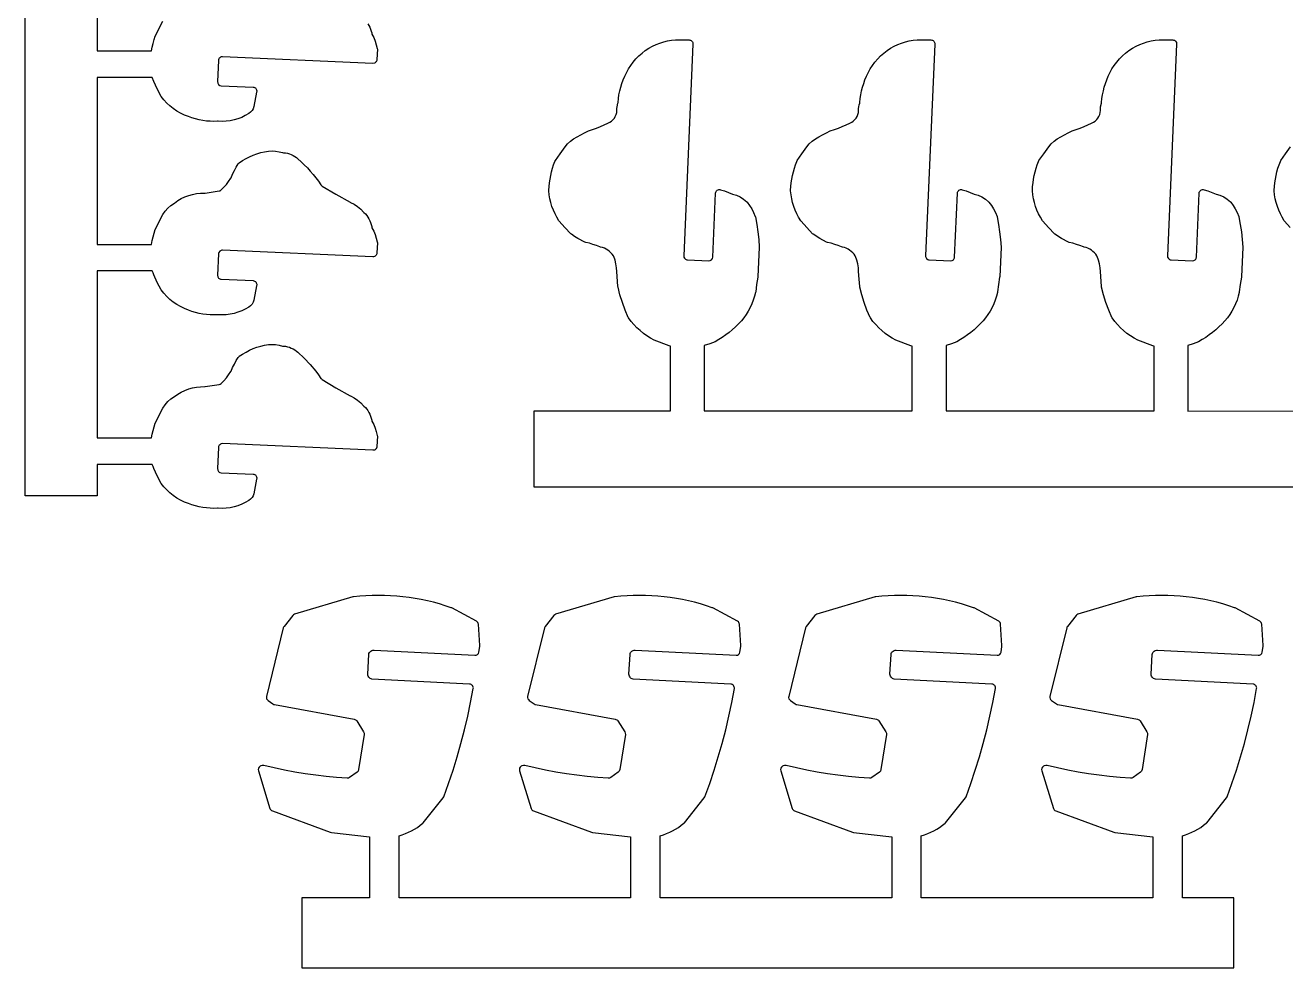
# Model space of a CAD drawing. Header units: millimetres. Extents: x -589 to -2, y 2 to 749.
# Drawn here: x -586.1 to -455.7, y 2.7 to 100.2 of the extents above; entities that cross this region are included whole.
import ezdxf

# ---------------------------------------------------------------- set-up
doc = ezdxf.new("R2010")
doc.units = ezdxf.units.MM
doc.header["$MEASUREMENT"] = 0

msp = doc.modelspace()

# ---------------------------------------------------------------- linework, layer by layer
for points in [[(-550.62, 100.32), (-550.52, 100.14), (-550.42, 99.95), (-550.34, 99.76), (-550.28, 99.56), (-550.23, 99.36), (-550.22, 99.29), (-550.2, 99.23), (-550.02, 98.88), (-549.87, 98.52), (-549.75, 98.15), (-549.65, 97.77), (-549.64, 97.67), (-549.69, 96.61), (-549.7, 96.53), (-549.72, 96.46), (-549.76, 96.39), (-549.82, 96.33), (-549.88, 96.28), (-549.95, 96.25), (-550.11, 96.22), (-565.64, 96.9), (-565.72, 96.9), (-565.8, 96.88), (-565.87, 96.85), (-565.93, 96.8), (-565.99, 96.74), (-566.03, 96.68), (-566.06, 96.6), (-566.07, 96.52), (-566.17, 94.33), (-566.14, 94.17), (-566.11, 94.09), (-566.06, 94.03), (-565.93, 93.94), (-565.78, 93.9), (-562.49, 93.76), (-562.41, 93.75), (-562.33, 93.72), (-562.26, 93.68), (-562.2, 93.62), (-562.16, 93.55), (-562.13, 93.47), (-562.11, 93.39), (-562.12, 93.31), (-562.13, 93.23), (-562.42, 91.75), (-562.48, 91.53), (-562.59, 91.33), (-562.75, 91.16), (-562.93, 91.03), (-563.3, 90.82), (-563.67, 90.64), (-564.06, 90.5), (-564.46, 90.38), (-564.86, 90.29), (-565.27, 90.24), (-565.69, 90.22), (-566.11, 90.23), (-566.16, 90.23), (-566.54, 90.22), (-566.93, 90.23), (-567.31, 90.26), (-567.69, 90.31), (-568.07, 90.38), (-568.44, 90.47), (-568.81, 90.58), (-569.17, 90.71), (-569.59, 90.87), (-569.99, 91.07), (-570.38, 91.29), (-570.74, 91.54), (-571.09, 91.82), (-571.42, 92.12), (-571.72, 92.45), (-571.99, 92.81), (-572.4, 93.57), (-572.76, 94.35), (-572.91, 94.76), (-578.62, 94.76), (-578.62, 77.51), (-572.99, 77.51), (-572.92, 77.9), (-572.84, 78.28), (-572.73, 78.67), (-572.61, 79.05), (-571.83, 80.6), (-571.58, 80.95), (-571.3, 81.26), (-570.98, 81.54), (-570.63, 81.78), (-570.29, 82.03), (-569.92, 82.24), (-569.54, 82.42), (-569.15, 82.57), (-568.75, 82.68), (-568.34, 82.76), (-567.92, 82.8), (-567.49, 82.8), (-567.43, 82.81), (-566.01, 83.03), (-565.89, 83.06), (-565.79, 83.13), (-565.51, 83.41), (-565.25, 83.7), (-565.02, 84.02), (-564.8, 84.35), (-564.77, 84.4), (-564.61, 84.77), (-564.43, 85.14), (-564.23, 85.49), (-564.02, 85.84), (-563.97, 85.89), (-563.92, 85.94), (-563.57, 86.17), (-563.22, 86.38), (-562.85, 86.57), (-562.48, 86.73), (-562.09, 86.87), (-561.7, 86.99), (-561.3, 87.08), (-560.89, 87.15), (-560.53, 87.17), (-560.16, 87.15), (-559.8, 87.09), (-559.44, 87), (-559.34, 86.98), (-559.14, 86.96), (-558.94, 86.92), (-558.74, 86.87), (-558.55, 86.79), (-558.36, 86.7), (-558.18, 86.6), (-558.02, 86.48), (-557.86, 86.34), (-557.52, 86.04), (-557.2, 85.73), (-556.88, 85.41), (-556.58, 85.08), (-556.29, 84.74), (-556.01, 84.39), (-555.74, 84.03), (-555.49, 83.66), (-555.43, 83.6), (-555.36, 83.54), (-553.92, 82.69), (-552.46, 81.86), (-552.41, 81.83), (-552.03, 81.65), (-551.68, 81.42), (-551.35, 81.15), (-551.07, 80.84), (-551.03, 80.8), (-550.88, 80.65), (-550.74, 80.49), (-550.62, 80.32), (-550.52, 80.14), (-550.42, 79.95), (-550.34, 79.76), (-550.28, 79.56), (-550.23, 79.35), (-550.22, 79.29), (-550.2, 79.22), (-550.02, 78.88), (-549.87, 78.52), (-549.75, 78.14), (-549.65, 77.76), (-549.64, 77.67), (-549.69, 76.62), (-549.7, 76.54), (-549.72, 76.46), (-549.76, 76.39), (-549.82, 76.33), (-549.88, 76.28), (-549.95, 76.25), (-550.03, 76.23), (-550.11, 76.22), (-565.64, 76.9), (-565.72, 76.9), (-565.8, 76.88), (-565.87, 76.85), (-565.93, 76.8), (-566.03, 76.68), (-566.06, 76.6), (-566.07, 76.53), (-566.17, 74.32), (-566.14, 74.17), (-566.11, 74.1), (-566.06, 74.03), (-566, 73.98), (-565.93, 73.94), (-565.86, 73.91), (-565.78, 73.91), (-562.49, 73.77), (-562.41, 73.75), (-562.33, 73.72), (-562.26, 73.68), (-562.2, 73.62), (-562.16, 73.55), (-562.13, 73.47), (-562.11, 73.39), (-562.12, 73.3), (-562.13, 73.24), (-562.42, 71.74), (-562.48, 71.52), (-562.59, 71.33), (-562.75, 71.16), (-562.93, 71.03), (-563.3, 70.82), (-563.67, 70.64), (-564.06, 70.5), (-564.46, 70.38), (-564.86, 70.3), (-565.27, 70.24), (-565.69, 70.22), (-566.11, 70.24), (-566.16, 70.24), (-566.54, 70.22), (-566.93, 70.23), (-567.31, 70.26), (-567.69, 70.31), (-568.07, 70.38), (-568.44, 70.47), (-568.81, 70.58), (-569.17, 70.72), (-569.59, 70.88), (-569.99, 71.07), (-570.38, 71.29), (-570.74, 71.54), (-571.09, 71.82), (-571.42, 72.12), (-571.72, 72.46), (-571.99, 72.81), (-572.4, 73.57), (-572.76, 74.36), (-572.84, 74.56), (-572.91, 74.76), (-578.62, 74.76), (-578.62, 57.5), (-572.99, 57.5), (-572.92, 57.89), (-572.84, 58.28), (-572.73, 58.66), (-572.61, 59.04), (-571.83, 60.59), (-571.58, 60.94), (-571.3, 61.26), (-570.98, 61.54), (-570.63, 61.79), (-570.29, 62.03), (-569.92, 62.24), (-569.54, 62.42), (-569.15, 62.57), (-568.75, 62.68), (-568.34, 62.76), (-567.92, 62.8), (-567.49, 62.81), (-567.43, 62.82), (-566.01, 63.02), (-565.89, 63.06), (-565.79, 63.12), (-565.51, 63.4), (-565.25, 63.7), (-565.02, 64.02), (-564.8, 64.36), (-564.77, 64.41), (-564.61, 64.77), (-564.43, 65.14), (-564.23, 65.49), (-564.02, 65.83), (-563.97, 65.89), (-563.92, 65.94), (-563.57, 66.17), (-563.22, 66.38), (-562.85, 66.57), (-562.48, 66.73), (-562.09, 66.87), (-561.7, 66.99), (-561.3, 67.08), (-560.89, 67.15), (-560.53, 67.17), (-560.16, 67.15), (-559.8, 67.09), (-559.44, 66.99), (-559.34, 66.99), (-559.14, 66.97), (-558.94, 66.92), (-558.74, 66.87), (-558.55, 66.79), (-558.36, 66.7), (-558.18, 66.6), (-558.02, 66.48), (-557.86, 66.35), (-557.2, 65.74), (-556.58, 65.08), (-556.01, 64.39), (-555.74, 64.03), (-555.49, 63.66), (-555.43, 63.6), (-555.36, 63.55), (-553.92, 62.69), (-552.46, 61.85), (-552.41, 61.84), (-552.03, 61.65), (-551.68, 61.42), (-551.35, 61.14), (-551.07, 60.83), (-551.03, 60.79), (-550.88, 60.64), (-550.74, 60.48), (-550.62, 60.32), (-550.52, 60.14), (-550.42, 59.95), (-550.34, 59.76), (-550.28, 59.56), (-550.23, 59.35), (-550.22, 59.29), (-550.2, 59.23), (-550.02, 58.88), (-549.87, 58.52), (-549.75, 58.15), (-549.65, 57.77), (-549.64, 57.68), (-549.69, 56.62), (-549.7, 56.54), (-549.72, 56.46), (-549.76, 56.39), (-549.82, 56.33), (-549.88, 56.28), (-549.95, 56.25), (-550.03, 56.23), (-550.11, 56.23), (-565.64, 56.91), (-565.8, 56.88), (-565.87, 56.85), (-565.93, 56.8), (-565.99, 56.74), (-566.03, 56.67), (-566.06, 56.6), (-566.07, 56.52), (-566.17, 54.33), (-566.14, 54.17), (-566.11, 54.1), (-566.06, 54.04), (-566, 53.98), (-565.93, 53.94), (-565.78, 53.9), (-562.49, 53.76), (-562.41, 53.75), (-562.33, 53.72), (-562.26, 53.68), (-562.2, 53.62), (-562.16, 53.55), (-562.13, 53.47), (-562.11, 53.39), (-562.12, 53.31), (-562.13, 53.23), (-562.42, 51.74), (-562.48, 51.52), (-562.59, 51.33), (-562.75, 51.16), (-562.93, 51.04), (-563.3, 50.83), (-563.67, 50.65), (-564.06, 50.5), (-564.46, 50.38), (-564.86, 50.29), (-565.27, 50.24), (-565.69, 50.22), (-566.11, 50.23), (-566.16, 50.23), (-566.54, 50.22), (-566.93, 50.23), (-567.31, 50.26), (-567.69, 50.31), (-568.07, 50.38), (-568.44, 50.47), (-568.81, 50.58), (-569.17, 50.71), (-569.59, 50.87), (-569.99, 51.07), (-570.38, 51.29), (-570.74, 51.54), (-571.09, 51.82), (-571.42, 52.12), (-571.72, 52.45), (-571.99, 52.8), (-572.4, 53.57), (-572.76, 54.35), (-572.84, 54.56), (-572.91, 54.77), (-578.62, 54.77), (-578.62, 51.52), (-586.05, 51.52), (-586.05, 145.91)], [(-578.62, 114.77), (-578.62, 97.5), (-572.99, 97.5), (-572.92, 97.9), (-572.84, 98.28), (-572.73, 98.67), (-572.61, 99.04), (-571.83, 100.59)], [(-523.66, 69.9), (-523.7, 69.96), (-524.03, 70.72), (-524.31, 71.5), (-524.56, 72.29), (-524.76, 73.09), (-524.77, 73.16), (-524.88, 74.69), (-524.91, 75.09), (-524.97, 75.49), (-525.07, 75.88), (-525.21, 76.26), (-525.24, 76.31), (-525.36, 76.48), (-525.49, 76.64), (-525.64, 76.78), (-525.81, 76.9), (-525.98, 77.01), (-526.17, 77.1), (-526.36, 77.17), (-526.56, 77.22), (-526.64, 77.25), (-526.99, 77.39), (-527.36, 77.51), (-527.72, 77.62), (-528.1, 77.7), (-528.2, 77.74), (-528.91, 78.12), (-529.25, 78.33), (-529.58, 78.56), (-529.63, 78.61), (-530.25, 79.24), (-530.84, 79.9), (-530.87, 79.95), (-531.08, 80.31), (-531.27, 80.68), (-531.44, 81.05), (-531.59, 81.44), (-531.71, 81.83), (-531.8, 82.23), (-531.87, 82.64), (-531.91, 83.05), (-531.91, 83.1), (-531.89, 83.49), (-531.85, 83.87), (-531.79, 84.25), (-531.72, 84.62), (-531.63, 85), (-531.53, 85.37), (-531.42, 85.73), (-531.28, 86.09), (-531.23, 86.17), (-530.74, 86.88), (-530.23, 87.58), (-529.97, 87.9), (-529.68, 88.18), (-529.35, 88.42), (-528.99, 88.61), (-528.61, 88.83), (-528.21, 89.04), (-527.81, 89.23), (-527.4, 89.4), (-526.99, 89.53), (-526.58, 89.68), (-526.19, 89.85), (-525.8, 90.05), (-525.61, 90.14), (-525.43, 90.26), (-525.27, 90.4), (-525.14, 90.56), (-525.04, 90.74), (-524.96, 90.94), (-524.9, 91.14), (-524.88, 91.36), (-524.88, 91.55), (-524.86, 91.73), (-524.78, 92.1), (-524.76, 92.19), (-524.72, 92.59), (-524.66, 92.98), (-524.58, 93.38), (-524.48, 93.76), (-524.36, 94.15), (-524.22, 94.52), (-524.07, 94.89), (-523.89, 95.25), (-523.68, 95.64), (-523.45, 96), (-523.19, 96.35), (-522.91, 96.69), (-522.61, 97), (-522.28, 97.29), (-521.94, 97.55), (-521.57, 97.79), (-521.2, 98), (-520.83, 98.17), (-520.44, 98.32), (-520.04, 98.44), (-519.64, 98.54), (-519.23, 98.61), (-518.81, 98.65), (-518.4, 98.66), (-517.46, 98.65), (-517.4, 98.64), (-517.32, 98.63), (-517.25, 98.61), (-517.18, 98.57), (-517.12, 98.52), (-517.07, 98.45), (-517.04, 98.38), (-517.02, 98.31), (-517.01, 98.22), (-517.95, 76.33), (-517.95, 76.25), (-517.94, 76.17), (-517.9, 76.1), (-517.85, 76.04), (-517.8, 75.98), (-517.73, 75.94), (-517.66, 75.92), (-517.58, 75.91), (-515.38, 75.81), (-515.22, 75.83), (-515.08, 75.91), (-514.99, 76.04), (-514.96, 76.2), (-514.67, 82.8), (-514.65, 82.89), (-514.62, 82.97), (-514.57, 83.04), (-514.5, 83.1), (-514.42, 83.15), (-514.34, 83.17), (-514.25, 83.17), (-514.16, 83.15), (-513.76, 83.04), (-512.92, 82.71), (-512.51, 82.59), (-512.13, 82.41), (-511.78, 82.18), (-511.45, 81.91), (-511.42, 81.87), (-511.16, 81.53), (-510.94, 81.17), (-510.75, 80.79), (-510.58, 80.39), (-510.56, 80.34), (-510.41, 79.57), (-510.3, 78.79), (-510.21, 78.01), (-510.16, 77.23), (-510.29, 74.17), (-510.29, 74.11), (-510.43, 73.36), (-510.52, 72.6), (-510.53, 72.55), (-510.64, 72.14), (-510.77, 71.75), (-510.92, 71.36), (-511.09, 70.98), (-511.29, 70.62), (-511.51, 70.26), (-511.75, 69.92), (-512.01, 69.6), (-512.31, 69.28), (-512.62, 68.98), (-512.95, 68.69), (-513.28, 68.41), (-513.63, 68.15), (-513.99, 67.9), (-514.35, 67.66), (-514.73, 67.44), (-515.28, 67.23), (-515.84, 67.05), (-515.84, 60.29), (-494.33, 60.29), (-494.33, 66.98), (-494.47, 67.01), (-496.02, 67.59), (-496.41, 67.81), (-496.78, 68.05), (-497.14, 68.31), (-497.48, 68.59), (-497.8, 68.89), (-498.11, 69.21), (-498.4, 69.54), (-498.67, 69.9), (-498.7, 69.96), (-499.03, 70.72), (-499.31, 71.5), (-499.56, 72.29), (-499.76, 73.09), (-499.77, 73.16), (-499.82, 73.92), (-499.89, 74.69), (-499.91, 75.09), (-499.97, 75.49), (-500.07, 75.88), (-500.22, 76.26), (-500.24, 76.31), (-500.36, 76.48), (-500.49, 76.64), (-500.64, 76.78), (-500.81, 76.9), (-500.98, 77.01), (-501.17, 77.1), (-501.36, 77.17), (-501.56, 77.22), (-501.64, 77.25), (-501.99, 77.39), (-502.36, 77.51), (-502.73, 77.62), (-503.1, 77.7), (-503.2, 77.74), (-503.91, 78.12), (-504.59, 78.56), (-504.64, 78.61), (-505.25, 79.24), (-505.83, 79.9), (-505.87, 79.95), (-506.09, 80.31), (-506.28, 80.68), (-506.44, 81.05), (-506.59, 81.44), (-506.71, 81.83), (-506.8, 82.23), (-506.87, 82.64), (-506.92, 83.05), (-506.92, 83.1), (-506.89, 83.49), (-506.85, 83.87), (-506.79, 84.25), (-506.72, 84.62), (-506.63, 85), (-506.53, 85.37), (-506.41, 85.73), (-506.28, 86.09), (-506.24, 86.17), (-505.74, 86.88), (-505.23, 87.58), (-504.98, 87.9), (-504.68, 88.18), (-504.35, 88.42), (-503.99, 88.61), (-503.61, 88.83), (-503.21, 89.04), (-502.81, 89.23), (-502.39, 89.4), (-501.98, 89.53), (-501.58, 89.68), (-501.18, 89.85), (-500.79, 90.05), (-500.6, 90.14), (-500.43, 90.26), (-500.27, 90.4), (-500.14, 90.56), (-500.04, 90.74), (-499.96, 90.94), (-499.91, 91.14), (-499.89, 91.36), (-499.88, 91.55), (-499.86, 91.73), (-499.83, 91.92), (-499.77, 92.1), (-499.76, 92.19), (-499.72, 92.59), (-499.66, 92.98), (-499.58, 93.38), (-499.48, 93.76), (-499.36, 94.15), (-499.23, 94.52), (-499.07, 94.89), (-498.89, 95.25), (-498.68, 95.64), (-498.45, 96), (-498.19, 96.35), (-497.91, 96.69), (-497.61, 97), (-497.28, 97.29), (-496.94, 97.55), (-496.57, 97.79), (-496.21, 98), (-495.83, 98.17), (-495.44, 98.32), (-495.04, 98.44), (-494.64, 98.54), (-494.23, 98.61), (-493.82, 98.65), (-493.4, 98.66), (-492.45, 98.65), (-492.4, 98.64), (-492.32, 98.63), (-492.25, 98.61), (-492.18, 98.57), (-492.12, 98.52), (-492.07, 98.45), (-492.04, 98.38), (-492.02, 98.31), (-492.01, 98.22), (-492.96, 76.33), (-492.96, 76.25), (-492.94, 76.17), (-492.86, 76.04), (-492.73, 75.94), (-492.66, 75.92), (-492.58, 75.91), (-490.38, 75.81), (-490.22, 75.83), (-490.09, 75.91), (-489.99, 76.04), (-489.97, 76.12), (-489.96, 76.2), (-489.67, 82.8), (-489.65, 82.89), (-489.62, 82.97), (-489.57, 83.04), (-489.51, 83.1), (-489.42, 83.15), (-489.34, 83.17), (-489.25, 83.17), (-489.17, 83.15), (-488.76, 83.04), (-487.92, 82.71), (-487.51, 82.59), (-487.13, 82.41), (-486.77, 82.18), (-486.44, 81.91), (-486.41, 81.87), (-486.16, 81.53), (-485.94, 81.17), (-485.74, 80.79), (-485.57, 80.39), (-485.56, 80.34), (-485.41, 79.57), (-485.3, 78.79), (-485.21, 78.01), (-485.16, 77.23), (-485.29, 74.17), (-485.3, 74.11), (-485.43, 73.36), (-485.52, 72.6), (-485.52, 72.55), (-485.63, 72.14), (-485.76, 71.75), (-485.92, 71.36), (-486.09, 70.98), (-486.29, 70.62), (-486.51, 70.26), (-486.75, 69.92), (-487.01, 69.6), (-487.31, 69.28), (-487.62, 68.98), (-487.95, 68.69), (-488.28, 68.41), (-488.63, 68.15), (-488.99, 67.9), (-489.36, 67.66), (-489.73, 67.44), (-490.28, 67.23), (-490.84, 67.05), (-490.84, 60.29), (-469.33, 60.29), (-469.33, 66.98), (-469.47, 67.01), (-471.02, 67.59), (-471.41, 67.81), (-471.78, 68.05), (-472.14, 68.31), (-472.48, 68.59), (-472.8, 68.89), (-473.11, 69.21), (-473.39, 69.54), (-473.66, 69.9), (-473.69, 69.96), (-474.02, 70.72), (-474.31, 71.5), (-474.56, 72.29), (-474.76, 73.09), (-474.76, 73.16), (-474.89, 74.69), (-474.91, 75.09), (-474.97, 75.49), (-475.07, 75.88), (-475.21, 76.26), (-475.24, 76.31), (-475.36, 76.48), (-475.5, 76.64), (-475.65, 76.78), (-475.81, 76.9), (-475.98, 77.01), (-476.17, 77.1), (-476.36, 77.17), (-476.57, 77.22), (-476.64, 77.25), (-477, 77.39), (-477.36, 77.51), (-477.73, 77.62), (-478.1, 77.7), (-478.2, 77.74), (-478.91, 78.12), (-479.59, 78.56), (-479.64, 78.61), (-480.25, 79.24), (-480.84, 79.9), (-480.88, 79.95), (-481.09, 80.31), (-481.28, 80.68), (-481.44, 81.05), (-481.59, 81.44), (-481.71, 81.83), (-481.8, 82.23), (-481.87, 82.64), (-481.92, 83.05), (-481.92, 83.1), (-481.89, 83.49), (-481.85, 83.87), (-481.79, 84.25), (-481.72, 84.62), (-481.63, 85), (-481.53, 85.37), (-481.41, 85.73), (-481.28, 86.09), (-481.24, 86.17), (-480.74, 86.88), (-480.23, 87.58), (-479.98, 87.9), (-479.68, 88.18), (-479.35, 88.42), (-478.99, 88.61), (-478.6, 88.83), (-478.21, 89.04), (-477.81, 89.23), (-477.4, 89.4), (-476.99, 89.53), (-476.58, 89.68), (-476.18, 89.85), (-475.8, 90.05), (-475.6, 90.14), (-475.43, 90.26), (-475.27, 90.4), (-475.14, 90.56), (-475.04, 90.74), (-474.96, 90.94), (-474.91, 91.14), (-474.89, 91.36), (-474.86, 91.73), (-474.78, 92.1), (-474.76, 92.19), (-474.72, 92.59), (-474.66, 92.98), (-474.58, 93.38), (-474.48, 93.76), (-474.37, 94.15), (-474.23, 94.52), (-474.07, 94.89), (-473.9, 95.25), (-473.69, 95.64), (-473.45, 96), (-473.19, 96.35), (-472.91, 96.69), (-472.6, 97), (-472.28, 97.29), (-471.93, 97.55), (-471.56, 97.79), (-471.2, 98), (-470.82, 98.17), (-470.44, 98.32), (-470.04, 98.44), (-469.64, 98.54), (-469.23, 98.61), (-468.82, 98.65), (-468.4, 98.66), (-467.46, 98.65), (-467.39, 98.64), (-467.32, 98.63), (-467.24, 98.61), (-467.18, 98.57), (-467.12, 98.52), (-467.03, 98.38), (-467.01, 98.31), (-467, 98.22), (-467.96, 76.33), (-467.94, 76.17), (-467.86, 76.04), (-467.73, 75.94), (-467.66, 75.92), (-467.58, 75.91), (-465.38, 75.81), (-465.22, 75.83), (-465.15, 75.87), (-465.09, 75.91), (-465.03, 75.97), (-465, 76.04), (-464.97, 76.12), (-464.96, 76.2), (-464.67, 82.8), (-464.66, 82.89), (-464.62, 82.97), (-464.57, 83.04), (-464.5, 83.1), (-464.42, 83.15), (-464.34, 83.17), (-464.25, 83.17), (-464.16, 83.15), (-463.77, 83.04), (-462.92, 82.71), (-462.52, 82.59), (-462.13, 82.41), (-461.77, 82.18), (-461.45, 81.91), (-461.41, 81.87), (-461.16, 81.53), (-460.94, 81.17), (-460.74, 80.79), (-460.58, 80.39), (-460.57, 80.34), (-460.42, 79.57), (-460.3, 78.79), (-460.21, 78.01), (-460.16, 77.23), (-460.29, 74.17), (-460.3, 74.11), (-460.43, 73.36), (-460.52, 72.6), (-460.53, 72.55), (-460.63, 72.14), (-460.76, 71.75), (-460.92, 71.36), (-461.09, 70.98), (-461.29, 70.62), (-461.51, 70.26), (-461.75, 69.92), (-462.01, 69.6), (-462.31, 69.28), (-462.63, 68.98), (-462.95, 68.69), (-463.28, 68.41), (-463.63, 68.15), (-463.99, 67.9), (-464.36, 67.66), (-464.74, 67.44), (-465.28, 67.23), (-465.83, 67.05), (-465.83, 60.27), (-444.33, 60.29)], [(-455.25, 79.24), (-455.84, 79.9), (-455.87, 79.95), (-456.08, 80.31), (-456.27, 80.68), (-456.44, 81.05), (-456.59, 81.44), (-456.71, 81.83), (-456.8, 82.23), (-456.88, 82.64), (-456.92, 83.05), (-456.92, 83.1), (-456.9, 83.49), (-456.85, 83.87), (-456.79, 84.25), (-456.72, 84.62), (-456.63, 85), (-456.53, 85.37), (-456.41, 85.73), (-456.28, 86.09), (-456.24, 86.17), (-455.75, 86.88), (-455.24, 87.58)], [(-444.33, 52.41), (-465.83, 52.41), (-469.33, 52.41), (-490.84, 52.41), (-494.33, 52.41), (-515.84, 52.41), (-519.33, 52.41), (-533.44, 52.41), (-533.44, 60.29), (-519.33, 60.29), (-519.33, 66.98), (-519.47, 67.01), (-521.02, 67.59), (-521.41, 67.81), (-521.78, 68.05), (-522.14, 68.31), (-522.48, 68.59), (-522.8, 68.89), (-523.11, 69.21), (-523.4, 69.54), (-523.66, 69.9)], [(-558.21, 39.28), (-558.31, 39.23), (-558.4, 39.15), (-559.29, 38.02), (-559.34, 37.95), (-559.37, 37.87), (-561.11, 30.79), (-561.12, 30.67), (-561.09, 30.55), (-561.03, 30.45), (-560.94, 30.36), (-560.44, 30.01), (-560.36, 29.96), (-560.28, 29.94), (-552.05, 28.44), (-551.97, 28.41), (-551.89, 28.37), (-551.83, 28.32), (-551.78, 28.26), (-551.07, 27.13), (-551.03, 27.06), (-551.01, 26.99), (-551, 26.84), (-551.58, 23.22), (-551.63, 23.07), (-551.73, 22.96), (-552.51, 22.41), (-552.63, 22.35), (-552.77, 22.34), (-553.86, 22.41), (-554.94, 22.52), (-556.02, 22.64), (-557.1, 22.79), (-558.18, 22.97), (-559.25, 23.17), (-560.32, 23.4), (-561.38, 23.65), (-561.54, 23.65), (-561.69, 23.61), (-561.76, 23.56), (-561.87, 23.47), (-561.93, 23.36), (-561.96, 23.23), (-561.94, 23.09), (-560.75, 19.21), (-560.72, 19.13), (-560.66, 19.06), (-560.59, 19), (-560.5, 18.96), (-554.51, 16.74), (-554.4, 16.72), (-550.46, 16.26), (-550.46, 9.95), (-557.45, 9.95), (-557.45, 2.73), (-461.09, 2.73), (-461.09, 9.95), (-466.4, 9.95), (-466.4, 16.37), (-466.07, 16.47), (-465.74, 16.6), (-465.42, 16.74), (-465.11, 16.9), (-464.81, 17.07), (-464.51, 17.25), (-464.22, 17.46), (-463.94, 17.68), (-463.89, 17.73), (-461.84, 20.3), (-461.77, 20.41), (-461.28, 21.77), (-460.82, 23.15), (-460.39, 24.53), (-460, 25.93), (-459.63, 27.33), (-459.3, 28.74), (-459, 30.16), (-458.73, 31.59), (-458.72, 31.67), (-458.74, 31.75), (-458.77, 31.83), (-458.81, 31.9), (-458.87, 31.96), (-458.95, 32.01), (-459.02, 32.04), (-459.1, 32.05), (-469.2, 32.57), (-469.3, 32.59), (-469.39, 32.63), (-469.46, 32.69), (-469.52, 32.77), (-469.59, 32.88), (-469.62, 32.99), (-469.64, 33.1), (-469.52, 35.13), (-469.51, 35.23), (-469.47, 35.32), (-469.4, 35.4), (-469.32, 35.45), (-469.21, 35.52), (-469.1, 35.55), (-468.99, 35.55), (-458.56, 35.03), (-458.42, 35.05), (-458.29, 35.12), (-458.2, 35.23), (-458.15, 35.37), (-458.06, 35.94), (-458.06, 36.03), (-458.2, 38.24), (-458.22, 38.33), (-458.26, 38.42), (-458.32, 38.49), (-458.4, 38.55), (-460.94, 39.93), (-461.01, 39.95), (-461.62, 40.16), (-462.23, 40.34), (-462.85, 40.51), (-463.47, 40.66), (-464.1, 40.8), (-464.73, 40.91), (-465.36, 41.01), (-466, 41.09), (-466.63, 41.15), (-467.27, 41.19), (-467.91, 41.21), (-468.55, 41.22), (-469.19, 41.21), (-469.83, 41.18), (-470.47, 41.13), (-471.11, 41.06), (-471.17, 41.06), (-477.21, 39.28), (-477.31, 39.23), (-477.4, 39.15), (-478.29, 38.02), (-478.34, 37.95), (-478.37, 37.87), (-480.11, 30.79), (-480.12, 30.67), (-480.09, 30.55), (-480.03, 30.45), (-479.94, 30.36), (-479.44, 30.01), (-479.36, 29.96), (-479.28, 29.94), (-471.05, 28.44), (-470.97, 28.41), (-470.89, 28.37), (-470.83, 28.32), (-470.78, 28.26), (-470.07, 27.13), (-470.01, 26.99), (-470, 26.84), (-470.58, 23.22), (-470.63, 23.07), (-470.73, 22.96), (-471.51, 22.41), (-471.63, 22.35), (-471.77, 22.34), (-472.85, 22.41), (-473.94, 22.52), (-475.02, 22.64), (-476.1, 22.79), (-477.18, 22.97), (-478.25, 23.17), (-479.32, 23.4), (-480.38, 23.65), (-480.54, 23.65), (-480.69, 23.61), (-480.76, 23.56), (-480.87, 23.47), (-480.93, 23.36), (-480.96, 23.23), (-480.94, 23.09), (-479.75, 19.21), (-479.71, 19.13), (-479.66, 19.06), (-479.59, 19), (-479.5, 18.96), (-473.5, 16.74), (-473.4, 16.72), (-469.46, 16.26), (-469.46, 9.95), (-493.4, 9.95), (-493.4, 16.37), (-493.07, 16.47), (-492.74, 16.6), (-492.42, 16.74), (-492.11, 16.9), (-491.81, 17.07), (-491.51, 17.25), (-491.22, 17.46), (-490.94, 17.68), (-490.89, 17.73), (-488.84, 20.3), (-488.78, 20.41), (-488.28, 21.77), (-487.82, 23.15), (-487.4, 24.53), (-487, 25.93), (-486.63, 27.33), (-486.3, 28.74), (-486, 30.16), (-485.73, 31.59), (-485.72, 31.67), (-485.74, 31.75), (-485.77, 31.83), (-485.81, 31.9), (-485.87, 31.96), (-485.95, 32.01), (-486.02, 32.04), (-486.1, 32.05), (-496.2, 32.57), (-496.3, 32.59), (-496.39, 32.63), (-496.46, 32.69), (-496.52, 32.77), (-496.59, 32.88), (-496.62, 32.99), (-496.64, 33.1), (-496.52, 35.13), (-496.51, 35.23), (-496.47, 35.32), (-496.4, 35.4), (-496.32, 35.45), (-496.21, 35.52), (-496.1, 35.55), (-495.99, 35.55), (-485.56, 35.03), (-485.42, 35.05), (-485.29, 35.12), (-485.2, 35.23), (-485.15, 35.37), (-485.06, 35.94), (-485.06, 36.03), (-485.2, 38.24), (-485.22, 38.33), (-485.26, 38.42), (-485.32, 38.49), (-485.4, 38.55), (-487.94, 39.93), (-488.01, 39.95), (-488.62, 40.16), (-489.23, 40.34), (-489.85, 40.51), (-490.47, 40.66), (-491.1, 40.8), (-491.73, 40.91), (-492.36, 41.01), (-493, 41.09), (-493.63, 41.15), (-494.27, 41.19), (-494.91, 41.21), (-495.55, 41.22), (-496.19, 41.21), (-496.83, 41.18), (-497.47, 41.13), (-498.11, 41.06), (-498.17, 41.06), (-504.21, 39.28), (-504.31, 39.23), (-504.4, 39.15), (-505.29, 38.02), (-505.34, 37.95), (-505.37, 37.87), (-507.11, 30.79), (-507.12, 30.67), (-507.09, 30.55), (-507.03, 30.45), (-506.94, 30.36), (-506.44, 30.01), (-506.36, 29.96), (-506.28, 29.94), (-498.05, 28.44), (-497.97, 28.41), (-497.89, 28.37), (-497.83, 28.32), (-497.78, 28.26), (-497.07, 27.13), (-497.01, 26.99), (-497, 26.84), (-497.58, 23.22), (-497.63, 23.07), (-497.73, 22.96), (-498.51, 22.41), (-498.63, 22.35), (-498.77, 22.34), (-499.86, 22.41), (-500.94, 22.52), (-502.02, 22.64), (-503.1, 22.79), (-504.18, 22.97), (-505.25, 23.17), (-506.32, 23.4), (-507.38, 23.65), (-507.54, 23.65), (-507.69, 23.61), (-507.76, 23.56), (-507.87, 23.47), (-507.93, 23.36), (-507.96, 23.23), (-507.94, 23.09), (-506.75, 19.21), (-506.72, 19.13), (-506.66, 19.06), (-506.59, 19), (-506.5, 18.96), (-500.5, 16.74), (-500.4, 16.72), (-496.46, 16.26), (-496.46, 9.95), (-520.4, 9.95), (-520.4, 16.37), (-520.07, 16.47), (-519.74, 16.6), (-519.42, 16.74), (-519.11, 16.9), (-518.81, 17.07), (-518.51, 17.25), (-518.22, 17.46), (-517.94, 17.68), (-517.89, 17.73), (-515.84, 20.3), (-515.78, 20.41), (-515.28, 21.77), (-514.82, 23.15), (-514.4, 24.53), (-514, 25.93), (-513.63, 27.33), (-513.3, 28.74), (-513, 30.16), (-512.73, 31.59), (-512.72, 31.67), (-512.74, 31.75), (-512.77, 31.83), (-512.81, 31.9), (-512.87, 31.96), (-512.95, 32.01), (-513.02, 32.04), (-513.1, 32.05), (-523.2, 32.57), (-523.3, 32.59), (-523.39, 32.63), (-523.47, 32.69), (-523.52, 32.77), (-523.59, 32.88), (-523.62, 32.99), (-523.64, 33.1), (-523.52, 35.13), (-523.51, 35.23), (-523.47, 35.32), (-523.4, 35.4), (-523.32, 35.45), (-523.21, 35.52), (-523.1, 35.55), (-522.99, 35.55), (-512.56, 35.03), (-512.42, 35.05), (-512.29, 35.12), (-512.2, 35.23), (-512.15, 35.37), (-512.06, 35.94), (-512.06, 36.03), (-512.2, 38.24), (-512.22, 38.33), (-512.26, 38.42), (-512.32, 38.49), (-512.4, 38.55), (-514.94, 39.93), (-515.01, 39.95), (-515.62, 40.16), (-516.23, 40.34), (-516.85, 40.51), (-517.47, 40.66), (-518.1, 40.8), (-518.73, 40.91), (-519.36, 41.01), (-520, 41.09), (-520.63, 41.15), (-521.27, 41.19), (-521.91, 41.21), (-522.55, 41.22), (-523.19, 41.21), (-523.83, 41.18), (-524.47, 41.13), (-525.11, 41.06), (-525.17, 41.06), (-531.21, 39.28), (-531.31, 39.23), (-531.4, 39.15), (-532.29, 38.02), (-532.34, 37.95), (-532.37, 37.87), (-534.11, 30.79), (-534.12, 30.67), (-534.09, 30.55), (-534.03, 30.45), (-533.94, 30.36), (-533.44, 30.01), (-533.36, 29.96), (-533.28, 29.94), (-525.05, 28.44), (-524.97, 28.41), (-524.89, 28.37), (-524.83, 28.32), (-524.78, 28.26), (-524.07, 27.13), (-524.01, 26.99), (-524, 26.84), (-524.58, 23.22), (-524.63, 23.07), (-524.73, 22.96), (-525.51, 22.41), (-525.63, 22.35), (-525.77, 22.34), (-526.86, 22.41), (-527.94, 22.52), (-529.02, 22.64), (-530.1, 22.79), (-531.18, 22.97), (-532.25, 23.17), (-533.32, 23.4), (-534.38, 23.65), (-534.54, 23.65), (-534.69, 23.61), (-534.76, 23.56), (-534.87, 23.47), (-534.93, 23.36), (-534.96, 23.23), (-534.94, 23.09), (-533.75, 19.21), (-533.72, 19.13), (-533.66, 19.06), (-533.59, 19), (-533.5, 18.96), (-527.5, 16.74), (-527.4, 16.72), (-523.46, 16.26), (-523.46, 9.95), (-547.4, 9.95), (-547.4, 16.37), (-547.07, 16.47), (-546.74, 16.6), (-546.42, 16.74), (-546.11, 16.9), (-545.81, 17.07), (-545.51, 17.25), (-545.22, 17.46), (-544.94, 17.68), (-544.89, 17.73), (-542.84, 20.3), (-542.78, 20.41), (-542.28, 21.77), (-541.82, 23.15), (-541.4, 24.53), (-541, 25.93), (-540.63, 27.33), (-540.3, 28.74), (-540, 30.16), (-539.73, 31.59), (-539.72, 31.67), (-539.74, 31.75), (-539.77, 31.83), (-539.81, 31.9), (-539.87, 31.96), (-539.95, 32.01), (-540.02, 32.04), (-540.1, 32.05), (-550.2, 32.57), (-550.3, 32.59), (-550.39, 32.63), (-550.47, 32.69), (-550.52, 32.77), (-550.59, 32.88), (-550.62, 32.99), (-550.64, 33.1), (-550.52, 35.13), (-550.51, 35.23), (-550.47, 35.32), (-550.4, 35.4), (-550.32, 35.45), (-550.21, 35.52), (-550.1, 35.55), (-549.99, 35.55), (-539.56, 35.03), (-539.42, 35.05), (-539.29, 35.12), (-539.2, 35.23), (-539.15, 35.37), (-539.06, 35.94), (-539.06, 36.03), (-539.2, 38.24), (-539.22, 38.33), (-539.26, 38.42), (-539.32, 38.49), (-539.4, 38.55), (-541.94, 39.93), (-542.01, 39.95), (-542.62, 40.16), (-543.23, 40.34), (-543.85, 40.51), (-544.47, 40.66), (-545.1, 40.8), (-545.73, 40.91), (-546.36, 41.01), (-547, 41.09), (-547.63, 41.15), (-548.27, 41.19), (-548.91, 41.21), (-549.55, 41.22), (-550.19, 41.21), (-550.83, 41.18), (-551.47, 41.13), (-552.11, 41.06), (-552.17, 41.06), (-558.21, 39.28)]]:
    msp.add_lwpolyline(points)

doc.saveas('drawing.dxf')
